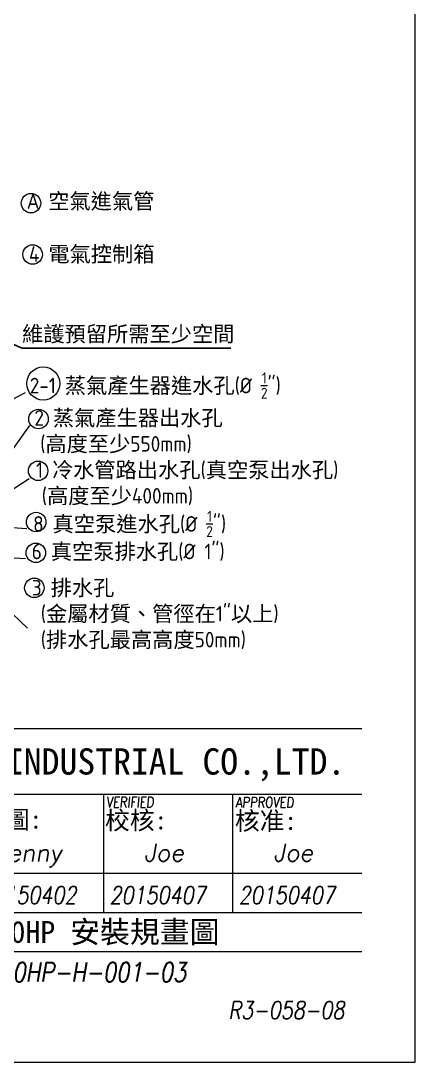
# Model space of a CAD drawing. Header units: millimetres. Extents: x -203524 to 13185, y 0 to 34178.
# Drawn here: x 11159 to 13185, y 0 to 5350 of the extents above; entities that cross this region are included whole.
import ezdxf

# ---------------------------------------------------------------- set-up
doc = ezdxf.new("R2010")
doc.units = ezdxf.units.MM
doc.header["$MEASUREMENT"] = 0
doc.layers.get('0').update_dxf_attribs({"lineweight": 25})
for name, color, linetype, lineweight in [('D', 3, 'Continuous', 13), ('F', 7, 'Continuous', 15), ('T', 4, 'Continuous', 15)]:
    doc.layers.add(name, color=color, linetype=linetype, lineweight=lineweight)
doc.styles.get("Standard").update_dxf_attribs({"font": 'KAIU.TTF'})
doc.styles.add('STU25', font='isocp2.shx')
doc.styles.add('Text', font='romans.shx', dxfattribs={"width": 0.8, "oblique": 10})
doc.dimstyles.new('STU25$7', dxfattribs={"dimscale": 35, "dimtxt": 2.5, "dimasz": 2, "dimexe": 1.25, "dimexo": 0.625, "dimgap": 1, "dimtad": 0, "dimdec": 4, "dimdsep": 46, "dimtxsty": 'STU25', "dimcen": 2.5, "dimazin": 2, "dimtfac": 1, "dimtdec": 4, "dimtmove": 0, "dimatfit": 3, "dimfxl": 0, "dimtolj": 1, "dimtzin": 0, "dimarcsym": 0})

msp = doc.modelspace()

# ---------------------------------------------------------------- linework, layer by layer
at = {"layer": 'D'}
for p, q in [((10267.606, 2965.971), (11183.108, 3440.61)), ((11042.606, 3045.971), (11205.102, 3270.592)), ((11042.606, 2895.971), (11202.225, 2998.242)), ((10267.606, 2805.971), (11189.197, 2742.396)), ((10267.606, 2645.971), (11183.313, 2587.419)), ((10974.075, 2437.142), (11192.808, 2230.767))]:
    msp.add_line(p, q, dxfattribs=at)
for centre, radius in [((11210.965, 4413.745), 50), ((11219.392, 4149.819), 50), ((11274.179, 3486.997), 85), ((11249.541, 3304.339), 50), ((11247.685, 3038.288), 50), ((11237.677, 2775.246), 50), ((11235.792, 2617.028), 50), ((11228.307, 2437.324), 50)]:
    msp.add_circle(centre, radius, dxfattribs=at)
at = {"layer": 'F', "color": 7}
for p, q in [((7015.979, 1714.021), (12910.979, 1714.021)), ((9510.99, 1714.021), (12910.979, 1714.021)), ((7015.979, 1376.521), (12910.979, 1376.521)), ((11583.479, 1376.521), (11583.479, 769.021)), ((12247.229, 1376.521), (12247.229, 769.021)), ((7015.979, 971.521), (12910.979, 971.521)), ((9670.979, 971.521), (12910.979, 971.521)), ((10255.979, 971.521), (12910.979, 971.521)), ((7015.979, 769.021), (12910.979, 769.021)), ((12910.979, 566.521), (7015.979, 566.521))]:
    msp.add_line(p, q, dxfattribs=at)
at = {"layer": 'F', "color": 6}
msp.add_lwpolyline([(0, 9270), (0, 0), (13185, 0), (13185, 9270)], close=True, dxfattribs=at)
msp.add_lwpolyline([(0, 9270), (0, 0), (13185, 0), (13185, 9270)], close=True, dxfattribs=at)

# ---------------------------------------------------------------- texts
at = {"insert": (10442.236, 1612.679), "char_height": 135, "attachment_point": 1, "style": 'STU25'}
msp.add_mtext('{\\f標楷體|b0|i0|c136|p65;STURDY\\H0.9667x; \\H1.034x;INDUSTRIAL CO.,LTD.}', dxfattribs=at)
at = {"layer": 'D', "color": 4}
msp.add_text('SAT-500HP 安裝規畫圖', height=112.5, dxfattribs=at).set_placement((10646.915, 613.035))
at = {"layer": 'D', "color": 11, "char_height": 80, "attachment_point": 1}
for s, insert in [('{\\Fisocp2.shx;\\C3;A \\f標楷體|b0|i0|c136|p65;空氣進氣管}', (11189.25, 4464.288)), ('{\\Fisocp2.shx;\\C3;4 \\f標楷體|b0|i0|c136|p65;電氣控制箱}', (11200.571, 4192.234)), ('{\\C3;維護預留所需至少空間}', (11165.075, 3781.804)), ('{\\Fisocp2.shx;\\C3;2 \\f標楷體|b0|i0|c136|p65;蒸氣產生器出水孔\\P\\f???|b0|i0|c0|p65; \\Fisocp2.shx;(\\f標楷體|b0|i0|c136|p65;高度至少\\Fisocp2.shx;550mm)}', (11228.517, 3350.51)), ('{\\Fisocp2.shx;\\C3;1 \\f標楷體|b0|i0|c136|p65;冷水管路出水孔\\Fisocp2.shx;(\\f標楷體|b0|i0|c136|p65;真空泵出水孔\\Fisocp2.shx;)\\P\\f???|b0|i0|c0|p65; \\Fisocp2.shx;(\\f標楷體|b0|i0|c136|p65;高度至少\\Fisocp2.shx;400mm)}', (11236.604, 3083.233)), ('\\A1;{\\Fisocp2.shx;\\C3;8 \\f標楷體|b0|i0|c136|p65;真空泵進水孔\\Fisocp2.shx;(%%c \\H0.7x;\\S1/2;\\H1.429x;")}', (11221.976, 2832.676)), ('{\\Fisocp2.shx;\\C3;3 \\f標楷體|b0|i0|c136|p65;排水孔\\P\\Fisocp2.shx; (\\f標楷體|b0|i0|c136|p65;金屬材質、管徑在\\Fisocp2.shx;1"\\f標楷體|b0|i0|c136|p65;以上\\Fisocp2.shx;)\\P (\\f標楷體|b0|i0|c136|p65;排水孔最高高度\\Fisocp2.shx;50mm)}', (11215.543, 2477.709))]:
    msp.add_mtext(s, dxfattribs=dict(at, insert=insert))
at = {"layer": 'D', "color": 11, "char_height": 80, "attachment_point": 1, "style": 'STU25'}
for s, insert in [('\\A1;{\\C3;2-1 \\f標楷體|b0|i0|c136|p65;蒸氣產生器進水孔\\Fisocp2.shx;(%%c \\H0.7x;\\S1/2;\\H1.429x;")}', (11204.877, 3543.702)), ('{\\C3;6 \\f標楷體|b0|i0|c136|p65;真空泵排水孔\\Fisocp2.shx;(%%c 1")}', (11214.897, 2663.896))]:
    msp.add_mtext(s, dxfattribs=dict(at, insert=insert))
at = {"layer": 'F', "color": 1, "lineweight": 15, "style": 'Text', "oblique": 5, "width": 0.8}
for s, p in [('VERIFIED', (11597.433, 1309.051)), ('APPROVED', (12262.51, 1307.802))]:
    msp.add_text(s, height=54, dxfattribs=at).set_placement(p)
at = {"layer": 'F', "lineweight": -3}
for s, p in [('繪圖:', (10949.237, 1199.862)), ('校核:', (11591.381, 1195.874)), ('核准:', (12258.537, 1193.373))]:
    msp.add_text(s, height=93.4085, dxfattribs=at).set_placement(p)
at = {"layer": 'T', "lineweight": 20, "style": 'Text', "oblique": 10}
for s, p in [('Jenny', (11029.546, 1031.163)), ('Joe', (11791.992, 1031.163)), ('Joe', (12455.742, 1031.163))]:
    msp.add_text(s, height=90, dxfattribs=at).set_placement(p)
at = {"layer": 'T', "lineweight": 20, "style": 'Text', "oblique": 10, "width": 0.8}
for s, height, p in [('20150402', 90, (10950.922, 813.25)), ('20150407', 90, (11614.672, 813.25)), ('20150407', 90, (12278.422, 813.25)), ('SAT-500HP-H-001-03', 99, (10708.259, 413.064))]:
    msp.add_text(s, height=height, dxfattribs=at).set_placement(p)
at = {"layer": 'T', "linetype": 'Continuous', "lineweight": 20, "insert": (12225.83, 312.023), "char_height": 90, "attachment_point": 1, "style": 'Text'}
msp.add_mtext('R3-058-08', dxfattribs=at)

# ---------------------------------------------------------------- leaders
at = {"layer": 'D'}
msp.add_leader([(10809.748, 3820.765), (11166.447, 3669.052), (12237.694, 3669.052)], dimstyle='STU25$7', override={"dimgap": 1, "dimtad": 0}, dxfattribs=at)

doc.saveas('drawing.dxf')
